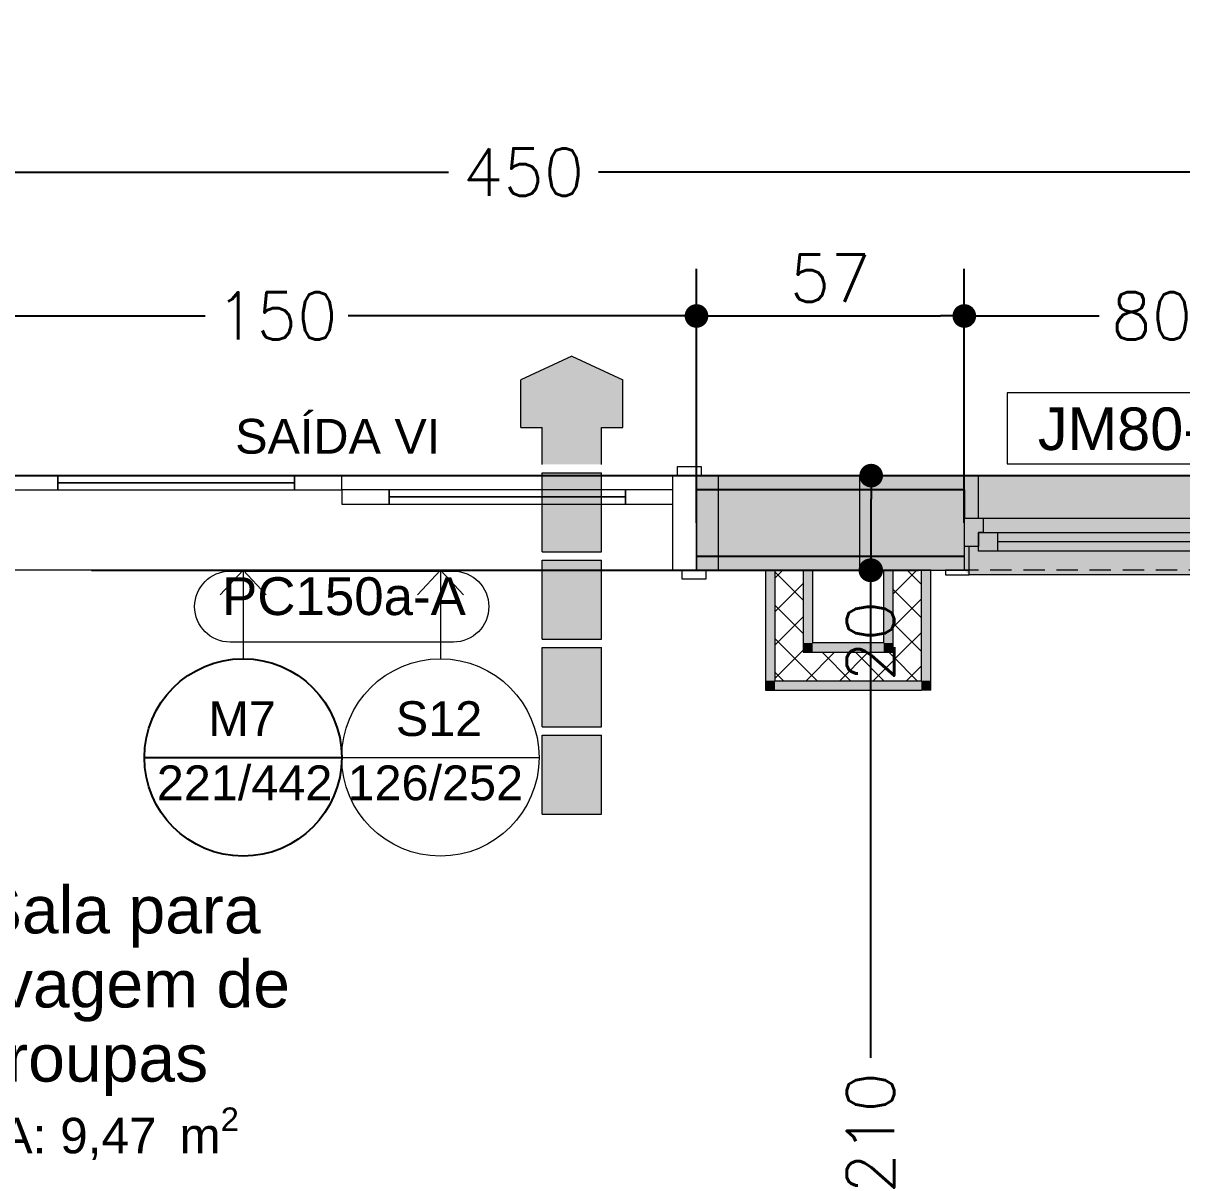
# Model space of a CAD drawing. Header units: metres. Extents: x -1783 to 21505, y -57 to 13660.
# Drawn here: x 12386.9 to 12631.9, y 12665 to 12907 of the extents above; entities that cross this region are included whole.
import ezdxf
from ezdxf.enums import TextEntityAlignment as Align

# ---------------------------------------------------------------- set-up
doc = ezdxf.new("R2010")
doc.units = ezdxf.units.M
doc.header["$MEASUREMENT"] = 0
doc.linetypes.add('Dashed', pattern=[0.07, 0.045, -0.025])
for name, color, linetype, lineweight in [('Bombeiro', 1, 'Continuous', 0), ('Concreto moldado in loco_Pilares.IFC Model_Caneta_No__241', 7, 'Continuous', 13), ('Concreto moldado in loco_Pilares.IFC Model_Caneta_No__4', 7, 'Continuous', 20), ('Janelas Archicad_Caneta_No__10', 7, 'Continuous', 5), ('Janelas Archicad_Caneta_No__241', 7, 'Continuous', 13), ('LAJES.EST_Caneta_No__241', 7, 'Continuous', 13), ('Marcadores de Porta Archicad_Caneta_No__98', 7, 'Continuous', 0), ('Marcadores de Porta Archicad_Caneta_No__99', 7, 'Continuous', 20), ('PAREDE CONSTRUIR_Caneta_No__241', 7, 'Continuous', 13), ('PAREDE CONSTRUIR_Caneta_No__3', 7, 'Continuous', 25), ('PAREDE CONSTRUIR_Caneta_No__83', 84, 'Continuous', 0), ('Portas Archicad_Caneta_No__241', 7, 'Continuous', 13), ('Portas Archicad_Caneta_No__96', 252, 'Continuous', 0), ('Selos de Zona Archicad_Caneta_No__11', 7, 'Continuous', 5)]:
    doc.layers.add(name, color=color, linetype=linetype, lineweight=lineweight)
for name, color, linetype in [('colorida chamar atenção', 10, 'Continuous'), ('Concreto moldado in loco_Pilares.IFC Model', 7, 'Continuous'), ('cotas', 7, 'Continuous'), ('COTAS EXECUTIVO.EXEC', 7, 'Continuous'), ('Janelas Archicad', 7, 'Continuous'), ('Marcadores de Janela Archicad', 7, 'Continuous'), ('Marcadores de Porta Archicad', 7, 'Continuous'), ('PAREDE CONSTRUIR', 7, 'Continuous'), ('Portas Archicad', 7, 'Continuous'), ('ZONA', 7, 'Continuous')]:
    doc.layers.add(name, color=color, linetype=linetype)
for name, color, linetype, lineweight, true_color in [('Janelas Archicad_Caneta_No__9', 7, 'Continuous', 5, 0x020202), ('Marcadores de Janela Archicad_Caneta_No__9', 7, 'Continuous', 5, 0x020202), ('Portas Archicad_Caneta_No__9', 7, 'Continuous', 5, 0x020202)]:
    doc.layers.add(name, color=color, linetype=linetype, lineweight=lineweight, true_color=true_color)
doc.styles.add('ARIAL', font='arial.ttf', dxfattribs={"height": 0.15})
doc.styles.add('GENERATED_STYLE_1', font='arial.ttf')
doc.styles.add('R80', font='romans.shx', dxfattribs={"height": 10})
doc.dimstyles.new('1-50', dxfattribs={"dimtxt": 10, "dimasz": 5, "dimexe": 10, "dimexo": 10, "dimgap": 3, "dimtad": 1, "dimdec": 1, "dimrnd": 1, "dimdsep": 46, "dimtxsty": 'R80', "dimblk": 'DOT', "dimcen": 0, "dimclrd": 252, "dimclre": 252, "dimclrt": 252, "dimadec": 0, "dimazin": 0, "dimtfac": 1, "dimtdec": 1, "dimtix": 1, "dimtmove": 2, "dimatfit": 3, "dimldrblk": 'DOT', "dimfxl": 1, "dimtolj": 1, "dimarcsym": 0})
pattern_1 = [(45, (18585.2446, 16071.2687), (-3.535534, 3.535534), []), (135, (18585.2446, 16071.2687), (3.535534, 3.535534), [])]

# ---------------------------------------------------------------- blocks, each defined once
blk = doc.blocks.new('PLACA M7')
at = {"layer": 'colorida chamar atenção'}
blk.add_line((-25240.17, -8600.48), (-25198.45, -8600.48), dxfattribs=at)
blk.add_circle((-25219.31, -8600.48), 20.86, dxfattribs=at)
at = {"layer": 'colorida chamar atenção', "style": 'ARIAL'}
for s, p in [('  M7', (-25232.35, -8595.95)), ('221/442', (-25237.55, -8609.52))]:
    blk.add_text(s, height=7.352, dxfattribs=at).set_placement(p)
blk = doc.blocks.new('_Dot')
at = {"color": 0, "linetype": 'ByBlock', "lineweight": -2}
blk.add_line((-0.5, 0), (-1, 0), dxfattribs=at)
at = {"color": 0, "linetype": 'ByBlock', "const_width": 0.5}
blk.add_lwpolyline([(-0.25, 0, 1), (0.25, 0, 1)], format="xyb", close=True, dxfattribs=at)
blk = doc.blocks.new('*D7134')
at = {"layer": 'COTAS EXECUTIVO.EXEC', "color": 252, "lineweight": -2, "transparency": 16777216}
for p, q in [((12096.34, 12811.3), (12872.72, 12811.3)), ((12862.72, 12796.3), (12862.72, 12806.3)), ((12903.84, 12791.3), (12852.72, 12791.3))]:
    blk.add_line(p, q, dxfattribs=at)
at = {"layer": 'COTAS EXECUTIVO.EXEC', "color": 252, "lineweight": -2, "transparency": 16777216, "xscale": 5, "yscale": 5, "zscale": 5}
for p, rotation in [((12862.72, 12811.3), 90), ((12862.72, 12791.3), 270)]:
    blk.add_blockref('_Dot', p, dxfattribs=dict(at, rotation=rotation))
at = {"layer": 'COTAS EXECUTIVO.EXEC', "color": 252, "transparency": 16777216, "insert": (12862.55, 12776.3), "char_height": 10, "attachment_point": 5, "rotation": 90, "style": 'R80'}
blk.add_mtext('\\A1;20', dxfattribs=at)
blk = doc.blocks.new('*D7198')
at = {"layer": 'COTAS EXECUTIVO.EXEC', "color": 252, "lineweight": -2, "transparency": 16777216}
for p, q in [((12086.34, 12791.3), (11880.68, 12791.3)), ((11890.68, 12786.3), (11890.68, 12608.21)), ((11890.68, 12425.89), (11890.68, 12576.49)), ((12711.34, 12420.89), (11880.68, 12420.89))]:
    blk.add_line(p, q, dxfattribs=at)
at = {"layer": 'COTAS EXECUTIVO.EXEC', "color": 252, "lineweight": -2, "transparency": 16777216, "xscale": 5, "yscale": 5, "zscale": 5}
for p, rotation in [((11890.68, 12791.3), 90), ((11890.68, 12420.89), 270)]:
    blk.add_blockref('_Dot', p, dxfattribs=dict(at, rotation=rotation))
at = {"layer": 'COTAS EXECUTIVO.EXEC', "color": 252, "transparency": 16777216, "insert": (11890.68, 12592.35), "char_height": 10, "attachment_point": 5, "rotation": 90, "style": 'R80'}
blk.add_mtext('\\A1;370', dxfattribs=at)
blk = doc.blocks.new('*D7253')
at = {"layer": 'COTAS EXECUTIVO.EXEC', "color": 252, "lineweight": -2, "transparency": 16777216}
for p, q in [((12585.91, 12801.3), (12585.91, 12855.05)), ((12665.91, 12801.3), (12665.91, 12855.05)), ((12590.91, 12845.05), (12614.42, 12845.05)), ((12660.91, 12845.05), (12636.61, 12845.05))]:
    blk.add_line(p, q, dxfattribs=at)
at = {"layer": 'COTAS EXECUTIVO.EXEC', "color": 252, "lineweight": -2, "transparency": 16777216, "xscale": 5, "yscale": 5, "zscale": 5, "rotation": 180}
blk.add_blockref('_Dot', (12585.91, 12845.05), dxfattribs=at)
at = {"layer": 'COTAS EXECUTIVO.EXEC', "color": 252, "lineweight": -2, "transparency": 16777216, "xscale": 5, "yscale": 5, "zscale": 5}
blk.add_blockref('_Dot', (12665.91, 12845.05), dxfattribs=at)
at = {"layer": 'COTAS EXECUTIVO.EXEC', "color": 252, "transparency": 16777216, "insert": (12625.51, 12845.05), "char_height": 10, "attachment_point": 5, "style": 'R80'}
blk.add_mtext('\\A1;80', dxfattribs=at)
blk = doc.blocks.new('*D7256')
at = {"layer": 'COTAS EXECUTIVO.EXEC', "color": 252, "lineweight": -2, "transparency": 16777216}
for p, q in [((12379.28, 12801.3), (12379.28, 12855.05)), ((12529.28, 12801.3), (12529.28, 12855.05)), ((12384.28, 12845.05), (12425.39, 12845.05)), ((12524.28, 12845.05), (12455.67, 12845.05))]:
    blk.add_line(p, q, dxfattribs=at)
at = {"layer": 'COTAS EXECUTIVO.EXEC', "color": 252, "lineweight": -2, "transparency": 16777216, "xscale": 5, "yscale": 5, "zscale": 5, "rotation": 180}
blk.add_blockref('_Dot', (12379.28, 12845.05), dxfattribs=at)
at = {"layer": 'COTAS EXECUTIVO.EXEC', "color": 252, "lineweight": -2, "transparency": 16777216, "xscale": 5, "yscale": 5, "zscale": 5}
blk.add_blockref('_Dot', (12529.28, 12845.05), dxfattribs=at)
at = {"layer": 'COTAS EXECUTIVO.EXEC', "color": 252, "transparency": 16777216, "insert": (12440.53, 12845.05), "char_height": 10, "attachment_point": 5, "style": 'R80'}
blk.add_mtext('\\A1;150', dxfattribs=at)
blk = doc.blocks.new('*D7409')
at = {"layer": 'COTAS EXECUTIVO.EXEC', "color": 252, "lineweight": -2, "transparency": 16777216}
for p, q in [((12673.84, 13241.11), (11853.83, 13241.11)), ((11863.83, 13236.11), (11863.83, 13028.32)), ((11863.83, 12816.3), (11863.83, 12996.6)), ((11923.84, 12811.3), (11853.83, 12811.3))]:
    blk.add_line(p, q, dxfattribs=at)
at = {"layer": 'COTAS EXECUTIVO.EXEC', "color": 252, "lineweight": -2, "transparency": 16777216, "xscale": 5, "yscale": 5, "zscale": 5}
for p, rotation in [((11863.83, 13241.11), 90), ((11863.83, 12811.3), 270)]:
    blk.add_blockref('_Dot', p, dxfattribs=dict(at, rotation=rotation))
at = {"layer": 'COTAS EXECUTIVO.EXEC', "color": 252, "transparency": 16777216, "insert": (11863.83, 13012.46), "char_height": 10, "attachment_point": 5, "rotation": 90, "style": 'R80'}
blk.add_mtext('\\A1;430', dxfattribs=at)
blk = doc.blocks.new('*D7423')
at = {"layer": 'COTAS EXECUTIVO.EXEC', "color": 252, "lineweight": -2, "transparency": 16777216}
for p, q in [((12401.35, 12791.3), (12576.05, 12791.3)), ((12566.05, 12786.3), (12566.05, 12688.21)), ((12566.05, 12585.89), (12566.05, 12656.49)), ((12406.35, 12580.89), (12576.05, 12580.89))]:
    blk.add_line(p, q, dxfattribs=at)
at = {"layer": 'COTAS EXECUTIVO.EXEC', "color": 252, "lineweight": -2, "transparency": 16777216, "xscale": 5, "yscale": 5, "zscale": 5}
for p, rotation in [((12566.05, 12791.3), 90), ((12566.05, 12580.89), 270)]:
    blk.add_blockref('_Dot', p, dxfattribs=dict(at, rotation=rotation))
at = {"layer": 'COTAS EXECUTIVO.EXEC', "color": 252, "transparency": 16777216, "insert": (12566.05, 12672.35), "char_height": 10, "attachment_point": 5, "rotation": 90, "style": 'R80'}
blk.add_mtext('\\A1;210', dxfattribs=at)
blk = doc.blocks.new('*D7424')
at = {"layer": 'COTAS EXECUTIVO.EXEC', "color": 252, "lineweight": -2, "transparency": 16777216}
for p, q in [((12401.35, 12811.3), (12576.22, 12811.3)), ((12566.22, 12796.3), (12566.22, 12806.3)), ((12401.35, 12791.3), (12576.22, 12791.3))]:
    blk.add_line(p, q, dxfattribs=at)
at = {"layer": 'COTAS EXECUTIVO.EXEC', "color": 252, "lineweight": -2, "transparency": 16777216, "xscale": 5, "yscale": 5, "zscale": 5}
for p, rotation in [((12566.22, 12811.3), 90), ((12566.22, 12791.3), 270)]:
    blk.add_blockref('_Dot', p, dxfattribs=dict(at, rotation=rotation))
at = {"layer": 'COTAS EXECUTIVO.EXEC', "color": 252, "transparency": 16777216, "insert": (12566.05, 12776.3), "char_height": 10, "attachment_point": 5, "rotation": 90, "style": 'R80'}
blk.add_mtext('\\A1;20', dxfattribs=at)
blk = doc.blocks.new('*D7444')
at = {"layer": 'COTAS EXECUTIVO.EXEC', "color": 252, "lineweight": -2, "transparency": 16777216}
for p, q in [((12248.85, 12505.89), (12248.85, 12885.48)), ((12698.87, 12801.3), (12698.87, 12885.48)), ((12253.85, 12875.48), (12476.86, 12875.48)), ((12693.87, 12875.48), (12508.58, 12875.48))]:
    blk.add_line(p, q, dxfattribs=at)
at = {"layer": 'COTAS EXECUTIVO.EXEC', "color": 252, "lineweight": -2, "transparency": 16777216, "xscale": 5, "yscale": 5, "zscale": 5, "rotation": 180}
blk.add_blockref('_Dot', (12248.85, 12875.48), dxfattribs=at)
at = {"layer": 'COTAS EXECUTIVO.EXEC', "color": 252, "lineweight": -2, "transparency": 16777216, "xscale": 5, "yscale": 5, "zscale": 5}
blk.add_blockref('_Dot', (12698.87, 12875.48), dxfattribs=at)
at = {"layer": 'COTAS EXECUTIVO.EXEC', "color": 252, "transparency": 16777216, "insert": (12492.72, 12875.48), "char_height": 10, "attachment_point": 5, "style": 'R80'}
blk.add_mtext('\\A1;450', dxfattribs=at)
blk = doc.blocks.new('Sala para lavagem de roupas_9_18_6', base_point=(-61.8743, -33.2682))
at = {"layer": 'Selos de Zona Archicad_Caneta_No__11', "color": 7, "lineweight": 5, "insert": (-61.8743, -32.9967), "char_height": 0.1, "width": 1, "attachment_point": 2, "line_spacing_factor": 0.940154, "style": 'GENERATED_STYLE_1'}
blk.add_mtext('\\A1;\\pt0,0.55;Sala para lavagem de roupas{\\H0.66x;\\S^  ;\\S^  ;}', dxfattribs=at)
at = {"layer": 'Selos de Zona Archicad_Caneta_No__11', "color": 7, "lineweight": 5, "insert": (-61.8743, -33.4648), "char_height": 0.075, "attachment_point": 2, "style": 'GENERATED_STYLE_1'}
blk.add_mtext('\\A1;\\pt0,0.55;A: 9,47{\\H0.66x;\\S^  ;} m{\\H0.66x;\\S2^  ;}', dxfattribs=at)
blk = doc.blocks.new('Sliding Door 26_8')
at = {"layer": 'Portas Archicad_Caneta_No__241', "color": 7, "linetype": 'Continuous', "lineweight": 13}
for p, q in [((-0.75, 0), (-0.76, 0)), ((-0.75, 0), (-0.76, 0)), ((-0.75, -0.03), (-0.75, 0)), ((-0.75, -0.03), (-0.75, 0)), ((0.75, -0.03), (0.75, 0)), ((0.75, -0.03), (0.75, 0)), ((0.75, 0), (0.76, 0)), ((0.75, 0), (0.76, 0)), ((-0.75, -0.17), (-0.75, -0.03)), ((-0.75, -0.17), (-0.75, -0.03)), ((0.75, -0.17), (0.75, -0.03)), ((0.75, -0.17), (0.75, -0.03)), ((-0.75, -0.2), (-0.75, -0.17)), ((-0.75, -0.2), (-0.75, -0.17)), ((0.75, -0.2), (0.75, -0.17)), ((0.75, -0.2), (0.75, -0.17)), ((-0.75, -0.2), (-0.77, -0.2)), ((-0.75, -0.2), (-0.77, -0.2)), ((0.75, -0.2), (0.77, -0.2)), ((0.75, -0.2), (0.77, -0.2))]:
    blk.add_line(p, q, dxfattribs=at)
at = {"layer": 'Portas Archicad_Caneta_No__9', "color": 18, "linetype": 'Continuous', "lineweight": 5, "true_color": 0x020202}
for p, q in [((-0.71, 0.019), (-0.76, 0.019)), ((-0.76, 0.019), (-0.76, 0)), ((-0.76, 0), (-0.71, 0)), ((-0.7, 0), (-0.75, 0)), ((-0.75, 0), (-0.75, -0.2)), ((-0.71, 0), (-0.71, 0.019)), ((-0.7, -0.2), (-0.7, 0)), ((0, 0), (0.1, 0)), ((0, -0.03), (0, 0)), ((0.1, 0), (0.1, -0.03)), ((0.6, -0.03), (0.6, 0)), ((0.6, 0), (0.7, 0)), ((0.75, 0), (0.7, 0)), ((0.7, 0), (0.7, -0.2)), ((0.7, 0), (0.7, -0.03)), ((0.76, 0.019), (0.71, 0.019)), ((0.71, 0.019), (0.71, 0)), ((0.71, 0), (0.76, 0)), ((0.75, -0.2), (0.75, 0)), ((0.76, 0), (0.76, 0.019)), ((0.1, -0.015), (0.6, -0.015)), ((-0.7, -0.03), (-0.6, -0.03)), ((-0.7, -0.06), (-0.7, -0.03)), ((-0.6, -0.03), (-0.6, -0.06)), ((-0.6, -0.045), (-0.1, -0.045)), ((-0.1, -0.06), (-0.1, -0.03)), ((-0.1, -0.03), (0, -0.03)), ((0.1, -0.03), (0, -0.03)), ((0, -0.03), (0, -0.06)), ((0.7, -0.03), (0.6, -0.03)), ((-0.6, -0.06), (-0.7, -0.06)), ((0, -0.06), (-0.1, -0.06)), ((-0.72, -0.2), (-0.77, -0.2)), ((-0.77, -0.2), (-0.77, -0.219)), ((-0.77, -0.219), (-0.72, -0.219)), ((-0.75, -0.2), (-0.7, -0.2)), ((-0.72, -0.219), (-0.72, -0.2)), ((0.7, -0.2), (0.75, -0.2)), ((0.77, -0.2), (0.72, -0.2)), ((0.72, -0.2), (0.72, -0.219)), ((0.72, -0.219), (0.77, -0.219)), ((0.77, -0.219), (0.77, -0.2))]:
    blk.add_line(p, q, dxfattribs=at)
at = {"layer": 'Portas Archicad_Caneta_No__9', "color": 18, "linetype": 'Continuous', "lineweight": 5, "true_color": 0x020202, "flags": 128}
for points in [[(0.1, 0), (0.6, 0), (0.6, -0.015), (0.1, -0.015)], [(0.1, -0.015), (0.6, -0.015), (0.6, -0.03), (0.1, -0.03)], [(-0.6, -0.03), (-0.1, -0.03), (-0.1, -0.045), (-0.6, -0.045)], [(-0.6, -0.045), (-0.1, -0.045), (-0.1, -0.06), (-0.6, -0.06)]]:
    blk.add_lwpolyline(points, close=True, dxfattribs=at)
at = {"layer": 'Portas Archicad_Caneta_No__96', "color": 252, "linetype": 'Continuous', "lineweight": 0}
for p, q in [((-0.75, 0), (0.75, 0)), ((-0.75, -0.2), (0.75, -0.2))]:
    blk.add_line(p, q, dxfattribs=at)
blk = doc.blocks.new('Horizontal Multi-Sash Window 26_4')
at = {"layer": 'Janelas Archicad', "linetype": 'Continuous', "lineweight": 0, "true_color": 0xffffff}
for points in [[(-0.4, 0), (0.4, 0), (0.4, 0.05), (0.39, 0.06), (-0.39, 0.06), (-0.4, 0.05)], [(-0.4, 0), (-0.4, -0.06), (-0.36, -0.06), (-0.36, -0.03), (-0.37, -0.03), (-0.37, 0)], [(-0.37, 0.01), (-0.37, -0.03), (-0.33, -0.03), (-0.33, 0.01)], [(0.33, 0.01), (-0.33, 0.01), (-0.33, -0.03), (-0.36, -0.03), (-0.36, -0.06), (0.36, -0.06), (0.36, -0.03), (0.33, -0.03)], [(0.33, -0.03), (0.33, 0.01), (-0.33, 0.01), (-0.33, -0.03)], [(0.37, -0.03), (0.37, 0.01), (0.33, 0.01), (0.33, -0.03)], [(0.4, -0.06), (0.4, 0), (0.37, 0), (0.37, -0.03), (0.36, -0.03), (0.36, -0.06)]]:
    blk.add_hatch(color=7, dxfattribs=at).paths.add_polyline_path(points)
at = {"layer": 'Janelas Archicad_Caneta_No__10', "color": 7, "linetype": 'Continuous', "lineweight": 5}
for p, q in [((-0.39, 0.06), (-0.44, 0.06)), ((-0.44, 0.06), (-0.44, 0.05)), ((-0.44, 0.05), (-0.39, 0.05)), ((-0.39, 0.05), (-0.4, 0.05)), ((-0.4, 0.05), (-0.4, 0)), ((-0.39, 0.05), (-0.39, 0.06)), ((-0.39, 0), (-0.39, 0.05)), ((0.44, 0.06), (0.39, 0.06)), ((0.39, 0.06), (0.39, 0.05)), ((0.4, 0.05), (0.39, 0.05)), ((0.39, 0.05), (0.39, 0)), ((0.39, 0.05), (0.44, 0.05)), ((0.4, 0), (0.4, 0.05)), ((0.44, 0.05), (0.44, 0.06)), ((-0.4, 0), (-0.39, 0)), ((0.39, 0), (0.4, 0))]:
    blk.add_line(p, q, dxfattribs=at)
at = {"layer": 'Janelas Archicad_Caneta_No__241', "color": 7, "linetype": 'Continuous', "lineweight": 13}
for p, q in [((-0.44, 0.05), (-0.4, 0.05)), ((-0.4, 0.02), (-0.4, 0.05)), ((0.4, 0.02), (0.4, 0.05)), ((0.4, 0.05), (0.44, 0.05)), ((-0.4, 0), (-0.4, 0.02)), ((-0.4, -0.06), (-0.4, 0)), ((0.4, 0), (0.4, 0.02)), ((0.4, -0.06), (0.4, 0)), ((-0.37, -0.06), (-0.37, -0.15)), ((0.37, -0.06), (0.37, -0.15)), ((-0.4, -0.15), (-0.37, -0.15)), ((0.4, -0.15), (0.37, -0.15))]:
    blk.add_line(p, q, dxfattribs=at)
at = {"layer": 'Janelas Archicad_Caneta_No__9', "color": 18, "linetype": 'Dashed', "lineweight": 5, "true_color": 0x020202}
blk.add_line((-0.4, 0.05), (0.4, 0.05), dxfattribs=at)
at = {"layer": 'Janelas Archicad_Caneta_No__9', "color": 18, "linetype": 'Continuous', "lineweight": 5, "true_color": 0x020202}
for p, q in [((-0.39, 0.06), (0.39, 0.06)), ((-0.4, 0), (-0.37, 0)), ((-0.37, 0.01), (-0.33, 0.01)), ((-0.37, -0.03), (-0.37, 0.01)), ((-0.37, 0), (-0.37, -0.03)), ((-0.33, 0.01), (0.33, 0.01)), ((-0.33, 0.01), (-0.33, -0.03)), ((-0.33, 0.01), (0.33, 0.01)), ((0.33, -0.03), (0.33, 0.01)), ((0.33, 0.01), (0.37, 0.01)), ((0.37, 0.01), (0.37, -0.03)), ((0.37, -0.03), (0.37, 0)), ((0.37, 0), (0.4, 0)), ((-0.33, -0.01), (0.33, -0.01)), ((-0.37, -0.03), (-0.36, -0.03)), ((-0.33, -0.03), (-0.37, -0.03)), ((-0.36, -0.03), (-0.36, -0.06)), ((0.33, -0.03), (-0.33, -0.03)), ((0.37, -0.03), (0.33, -0.03)), ((0.36, -0.06), (0.36, -0.03)), ((0.36, -0.03), (0.37, -0.03)), ((-0.36, -0.06), (-0.4, -0.06)), ((0.36, -0.06), (-0.36, -0.06)), ((0.4, -0.06), (0.36, -0.06)), ((-0.37, -0.15), (0.37, -0.15))]:
    blk.add_line(p, q, dxfattribs=at)
blk = doc.blocks.new('*D7580')
at = {"layer": 'COTAS EXECUTIVO.EXEC', "color": 252, "lineweight": -2, "transparency": 16777216}
blk.add_line((12534.28, 12845.05), (12580.91, 12845.05), dxfattribs=at)
at = {"layer": 'COTAS EXECUTIVO.EXEC', "color": 252, "lineweight": -2, "transparency": 16777216, "xscale": 5, "yscale": 5, "zscale": 5, "rotation": 180}
blk.add_blockref('_Dot', (12529.28, 12845.05), dxfattribs=at)
at = {"layer": 'COTAS EXECUTIVO.EXEC', "color": 252, "lineweight": -2, "transparency": 16777216, "xscale": 5, "yscale": 5, "zscale": 5}
blk.add_blockref('_Dot', (12585.91, 12845.05), dxfattribs=at)
at = {"layer": 'COTAS EXECUTIVO.EXEC', "color": 252, "transparency": 16777216, "insert": (12557.59, 12853.05), "char_height": 10, "attachment_point": 5, "style": 'R80'}
blk.add_mtext('\\A1;57', dxfattribs=at)
blk = doc.blocks.new('D Marker 22_7')
at = {"layer": 'Marcadores de Porta Archicad_Caneta_No__98', "color": 7, "linetype": 'Continuous', "lineweight": 0, "flags": 128}
blk.add_lwpolyline([(-0.236, -0.2019), (0.236, -0.2019, -1), (0.236, -0.3519), (-0.236, -0.3519, -1)], format="xyb", close=True, dxfattribs=at)
at = {"layer": 'Marcadores de Porta Archicad_Caneta_No__99', "color": 7, "lineweight": 20, "style": 'GENERATED_STYLE_1'}
blk.add_attdef('AC_WIDO_ID', text='', height=0.08, dxfattribs=at).set_placement((-0.2531, -0.3188), align=Align.BOTTOM_LEFT)
blk = doc.blocks.new('W Marker 26_5')
at = {"layer": 'Marcadores de Janela Archicad_Caneta_No__9', "color": 18, "linetype": 'Continuous', "lineweight": 5, "true_color": 0x020202, "flags": 128}
blk.add_lwpolyline([(0.2459, 0.025), (0.2459, 0.175), (-0.3097, 0.175), (-0.3097, 0.025)], close=True, dxfattribs=at)
at = {"layer": 'Marcadores de Janela Archicad_Caneta_No__9', "color": 18, "lineweight": 5, "true_color": 0x020202, "insert": (-0.2445, 0.0528), "char_height": 0.09, "attachment_point": 7, "style": 'GENERATED_STYLE_1'}
blk.add_mtext('\\A1;\\pt0;JM80-A', dxfattribs=at)

msp = doc.modelspace()

# ---------------------------------------------------------------- hatches: boundary and pattern name
at = {"layer": 'Bombeiro'}
h = msp.add_hatch(color=256, dxfattribs=at)
h.paths.add_polyline_path([(12509.21, 12813.654), (12509.21, 12821.463), (12513.717, 12821.463), (12513.717, 12831.542), (12502.944, 12836.531), (12492.171, 12831.542), (12492.171, 12821.463), (12496.678, 12821.463), (12496.678, 12813.654)])
h.paths.add_polyline_path([(12496.678, 12795.176), (12509.21, 12795.176), (12509.21, 12811.894), (12496.678, 12811.894)])
h.paths.add_polyline_path([(12509.21, 12776.699), (12509.21, 12793.416), (12496.678, 12793.416), (12496.678, 12776.699)])
h.paths.add_polyline_path([(12509.21, 12774.939), (12496.678, 12774.939), (12496.678, 12758.221), (12509.21, 12758.221)])
h.paths.add_polyline_path([(12509.21, 12756.461), (12496.678, 12756.461), (12496.678, 12739.743), (12509.21, 12739.743)])
at = {"layer": 'colorida chamar atenção'}
h = msp.add_hatch(color=256, dxfattribs=at)
h.dxf.hatch_style = 1
h.paths.add_polyline_path([(12529.278, 12808.299), (12529.278, 12794.299), (12543.855, 12794.299), (12543.855, 12808.299)])
h = msp.add_hatch(color=256, dxfattribs=at)
h.dxf.hatch_style = 1
h.paths.add_polyline_path([(12543.855, 12808.299), (12543.855, 12794.299), (12585.912, 12794.299), (12585.912, 12796.299), (12585.912, 12802.299), (12585.912, 12808.299)])
at = {"layer": 'Concreto moldado in loco_Pilares.IFC Model', "linetype": 'Continuous', "lineweight": 0, "true_color": 0x000000}
msp.add_hatch(color=18, dxfattribs=at).paths.add_polyline_path([(12533.855, 12811.299), (12533.855, 12791.299), (12563.855, 12791.299), (12563.855, 12811.299)])
at = {"layer": 'cotas'}
h = msp.add_hatch(color=7, dxfattribs=at)
h.dxf.hatch_style = 1
h.paths.add_polyline_path([(21504.961, 13659.963), (10304.961, 13659.963), (10304.961, 5739.963), (21504.961, 5739.963)])
h.paths.add_polyline_path([(10571.627, 13593.296), (21371.627, 13593.296), (21371.627, 5806.63), (10571.627, 5806.63)], flags=16)
at = {"layer": 'PAREDE CONSTRUIR', "linetype": 'Continuous', "lineweight": 0, "true_color": 0xffffff}
for points in [[(12529.278, 12811.299), (12529.278, 12808.299), (12543.855, 12808.299), (12543.855, 12811.299)], [(12585.912, 12811.299), (12543.855, 12811.299), (12543.855, 12808.299), (12585.912, 12808.299)], [(12588.912, 12811.299), (12585.912, 12811.299), (12585.912, 12808.299), (12585.912, 12802.299), (12588.912, 12802.299)], [(12588.912, 12811.299), (12588.912, 12802.299), (12662.912, 12802.299), (12662.912, 12811.299)], [(12543.855, 12794.299), (12529.278, 12794.299), (12529.278, 12791.299), (12543.855, 12791.299)], [(12543.855, 12791.299), (12585.912, 12791.299), (12585.912, 12794.299), (12543.855, 12794.299)], [(12545.855, 12767.946), (12545.855, 12791.299), (12543.855, 12791.299), (12543.855, 12767.946)], [(12553.855, 12775.946), (12553.855, 12791.299), (12551.855, 12791.299), (12551.855, 12775.946)], [(12570.855, 12775.946), (12570.855, 12791.299), (12568.855, 12791.299), (12568.855, 12775.946)], [(12578.855, 12767.946), (12578.855, 12791.299), (12576.855, 12791.299), (12576.855, 12767.946)], [(12553.855, 12775.946), (12551.855, 12773.946), (12553.855, 12773.946)], [(12551.855, 12775.946), (12551.855, 12773.946), (12553.855, 12775.946)], [(12568.855, 12775.946), (12553.855, 12775.946), (12553.855, 12773.946), (12568.855, 12773.946)], [(12568.855, 12773.946), (12570.855, 12773.946), (12568.855, 12775.946)], [(12568.855, 12775.946), (12570.855, 12773.946), (12570.855, 12775.946)], [(12545.855, 12767.946), (12543.855, 12765.946), (12545.855, 12765.946)], [(12543.855, 12767.946), (12543.855, 12765.946), (12545.855, 12767.946)], [(12576.855, 12767.946), (12545.855, 12767.946), (12545.855, 12765.946), (12576.855, 12765.946)], [(12576.855, 12767.946), (12576.855, 12765.946), (12578.855, 12765.946)], [(12576.855, 12767.946), (12578.855, 12765.946), (12578.855, 12767.946)]]:
    msp.add_hatch(color=7, dxfattribs=at).paths.add_polyline_path(points)
at = {"layer": 'PAREDE CONSTRUIR_Caneta_No__83', "linetype": 'Continuous', "lineweight": 0}
h = msp.add_hatch(dxfattribs=at)
h.set_pattern_fill('PLACOMUR_0006', color=84, scale=100, style=0, pattern_type=2)
h.set_pattern_definition(pattern_1)
h.paths.add_polyline_path([(12551.855, 12773.946), (12551.855, 12791.299), (12545.855, 12791.299), (12545.855, 12773.946)])
h = msp.add_hatch(dxfattribs=at)
h.set_pattern_fill('PLACOMUR_0006', color=84, scale=100, style=0, pattern_type=2)
h.set_pattern_definition(pattern_1)
h.paths.add_polyline_path([(12576.855, 12773.946), (12576.855, 12791.299), (12570.855, 12791.299), (12570.855, 12773.946)])
h = msp.add_hatch(dxfattribs=at)
h.set_pattern_fill('PLACOMUR_0006', color=84, scale=100, style=0, pattern_type=2)
h.set_pattern_definition(pattern_1)
h.paths.add_polyline_path([(12551.855, 12773.946), (12545.855, 12767.946), (12551.855, 12767.946)])
h = msp.add_hatch(dxfattribs=at)
h.set_pattern_fill('PLACOMUR_0006', color=84, scale=100, style=0, pattern_type=2)
h.set_pattern_definition(pattern_1)
h.paths.add_polyline_path([(12545.855, 12773.946), (12545.855, 12767.946), (12551.855, 12773.946)])
h = msp.add_hatch(dxfattribs=at)
h.set_pattern_fill('PLACOMUR_0006', color=84, scale=100, style=0, pattern_type=2)
h.set_pattern_definition(pattern_1)
h.paths.add_polyline_path([(12570.855, 12773.946), (12551.855, 12773.946), (12551.855, 12767.946), (12570.855, 12767.946)])
h = msp.add_hatch(dxfattribs=at)
h.set_pattern_fill('PLACOMUR_0006', color=84, scale=100, style=0, pattern_type=2)
h.set_pattern_definition(pattern_1)
h.paths.add_polyline_path([(12570.855, 12767.946), (12576.855, 12767.946), (12570.855, 12773.946)])
h = msp.add_hatch(dxfattribs=at)
h.set_pattern_fill('PLACOMUR_0006', color=84, scale=100, style=0, pattern_type=2)
h.set_pattern_definition(pattern_1)
h.paths.add_polyline_path([(12570.855, 12773.946), (12576.855, 12767.946), (12576.855, 12773.946)])

# ---------------------------------------------------------------- linework, layer by layer
at = {"layer": 'Bombeiro'}
for p, q in [((12502.944, 12836.531), (12492.171, 12831.542)), ((12502.944, 12836.531), (12513.717, 12831.542)), ((12492.171, 12821.463), (12492.171, 12831.542)), ((12513.717, 12821.463), (12513.717, 12831.542)), ((12492.171, 12821.463), (12496.678, 12821.463)), ((12496.678, 12813.654), (12496.678, 12821.463)), ((12509.21, 12813.654), (12509.21, 12821.463)), ((12509.21, 12821.463), (12513.717, 12821.463)), ((12496.678, 12795.176), (12496.678, 12811.894)), ((12496.678, 12811.894), (12509.21, 12811.894)), ((12509.21, 12795.176), (12509.21, 12811.894)), ((12496.678, 12795.176), (12509.21, 12795.176)), ((12496.678, 12776.699), (12496.678, 12793.416)), ((12496.678, 12793.416), (12509.21, 12793.416)), ((12509.21, 12776.699), (12509.21, 12793.416)), ((12433.417, 12791.299), (12428.557, 12786.071)), ((12433.417, 12791.299), (12438.276, 12786.071)), ((12433.417, 12791.299), (12433.417, 12772.581)), ((12475.138, 12791.299), (12470.279, 12786.071)), ((12475.138, 12791.299), (12479.998, 12786.071)), ((12475.138, 12791.299), (12475.138, 12772.581)), ((12496.678, 12776.699), (12509.21, 12776.699)), ((12496.678, 12758.221), (12496.678, 12774.939)), ((12496.678, 12774.939), (12509.21, 12774.939)), ((12509.21, 12758.221), (12509.21, 12774.939)), ((12496.678, 12758.221), (12509.21, 12758.221)), ((12496.678, 12739.743), (12496.678, 12756.461)), ((12496.678, 12756.461), (12509.21, 12756.461)), ((12509.21, 12739.743), (12509.21, 12756.461)), ((12454.278, 12751.72), (12495.999, 12751.72)), ((12496.678, 12739.743), (12509.21, 12739.743))]:
    msp.add_line(p, q, dxfattribs=at)
msp.add_circle((12475.138, 12751.72), 20.861, dxfattribs=at)
at = {"layer": 'Concreto moldado in loco_Pilares.IFC Model_Caneta_No__241', "color": 7, "linetype": 'Continuous', "lineweight": 13, "flags": 128}
msp.add_lwpolyline([(12533.855, 12811.299), (12533.855, 12791.299), (12563.855, 12791.299), (12563.855, 12811.299)], close=True, dxfattribs=at)
at = {"layer": 'Concreto moldado in loco_Pilares.IFC Model_Caneta_No__4', "color": 7, "linetype": 'Continuous', "lineweight": 20, "flags": 128}
msp.add_lwpolyline([(12533.855, 12811.299), (12533.855, 12791.299), (12563.855, 12791.299), (12563.855, 12811.299)], close=True, dxfattribs=at)
at = {"layer": 'LAJES.EST_Caneta_No__241', "color": 7, "linetype": 'Continuous', "lineweight": 13, "flags": 128}
for points in [[(12543.855, 12811.299), (11933.841, 12811.299)], [(11993.844, 11841.251), (11933.841, 11841.251), (11933.841, 12250.86), (12073.844, 12250.86), (12073.844, 12400.893), (11933.841, 12400.893), (11933.841, 12811.299), (12073.844, 12811.299), (12913.841, 12811.299), (13203.841, 12811.299), (14183.841, 12811.299), (14183.841, 11841.251), (13203.841, 11841.251), (13203.841, 11361.251), (14183.841, 11361.251), (14183.841, 10986.112), (14023.885, 10986.112), (14023.885, 10836.212), (14183.841, 10836.212), (14183.841, 10041.212), (13693.611, 10041.212)], [(11993.844, 11841.251), (11933.841, 11841.251), (11933.841, 12250.86), (12073.844, 12250.86), (12073.844, 12400.893), (11933.841, 12400.893), (11933.841, 12811.299), (12073.844, 12811.299), (12913.841, 12811.299), (13203.841, 12811.299), (14183.841, 12811.299), (14183.841, 11841.251), (13203.841, 11841.251), (13203.841, 11361.251), (14183.841, 11361.251), (14183.841, 10986.112), (14023.885, 10986.112), (14023.885, 10836.212), (14183.841, 10836.212), (14183.841, 10041.212), (13693.611, 10041.212)], [(11993.844, 11841.251), (11933.841, 11841.251), (11933.841, 12250.86), (12073.844, 12250.86), (12073.844, 12400.893), (11933.841, 12400.893), (11933.841, 12811.299), (12073.844, 12811.299), (12913.841, 12811.299), (13203.841, 12811.299), (14183.841, 12811.299), (14183.841, 11841.251), (13203.841, 11841.251), (13203.841, 11361.251), (14183.841, 11361.251), (14183.841, 10986.112), (14023.885, 10986.112), (14023.885, 10836.212), (14183.841, 10836.212), (14183.841, 10041.212), (13693.611, 10041.212)], [(11993.844, 11841.251), (11933.841, 11841.251), (11933.841, 12250.86), (12073.844, 12250.86), (12073.844, 12400.893), (11933.841, 12400.893), (11933.841, 12811.299), (12073.844, 12811.299), (12913.841, 12811.299), (13203.841, 12811.299), (14183.841, 12811.299), (14183.841, 11841.251), (13203.841, 11841.251), (13203.841, 11361.251), (14183.841, 11361.251), (14183.841, 10986.112), (14023.885, 10986.112), (14023.885, 10836.212), (14183.841, 10836.212), (14183.841, 10041.212), (13693.611, 10041.212)], [(11993.844, 11841.251), (11933.841, 11841.251), (11933.841, 12250.86), (12073.844, 12250.86), (12073.844, 12400.893), (11933.841, 12400.893), (11933.841, 12811.299), (12073.844, 12811.299), (12913.841, 12811.299), (13203.841, 12811.299), (14183.841, 12811.299), (14183.841, 11841.251), (13203.841, 11841.251), (13203.841, 11361.251), (14183.841, 11361.251), (14183.841, 10986.112), (14023.885, 10986.112), (14023.885, 10836.212), (14183.841, 10836.212), (14183.841, 10041.212), (13693.611, 10041.212)]]:
    msp.add_lwpolyline(points, dxfattribs=at)
at = {"layer": 'PAREDE CONSTRUIR_Caneta_No__241', "color": 7, "linetype": 'Continuous', "lineweight": 13}
for p, q in [((12529.278, 12811.299), (12530.278, 12811.299)), ((12529.278, 12808.299), (12529.278, 12811.299)), ((12585.912, 12811.299), (12588.912, 12811.299)), ((12588.912, 12802.299), (12588.912, 12811.299)), ((12529.278, 12794.299), (12529.278, 12808.299)), ((12585.912, 12802.299), (12585.912, 12796.299)), ((12585.912, 12802.299), (12588.912, 12802.299)), ((12585.912, 12796.299), (12585.912, 12794.299)), ((12529.278, 12791.299), (12529.278, 12794.299)), ((12585.912, 12794.299), (12585.912, 12791.299)), ((12529.278, 12791.299), (12531.278, 12791.299)), ((12545.855, 12791.299), (12545.855, 12773.946)), ((12551.855, 12791.299), (12551.855, 12775.946)), ((12570.855, 12775.946), (12570.855, 12791.299)), ((12576.855, 12773.946), (12576.855, 12791.299)), ((12585.912, 12791.299), (12581.912, 12791.299)), ((12551.855, 12775.946), (12551.855, 12773.946)), ((12570.855, 12773.946), (12570.855, 12775.946)), ((12545.855, 12773.946), (12545.855, 12767.946)), ((12551.855, 12773.946), (12553.855, 12773.946)), ((12551.855, 12773.946), (12553.855, 12773.946)), ((12553.855, 12773.946), (12568.855, 12773.946)), ((12568.855, 12773.946), (12570.855, 12773.946)), ((12568.855, 12773.946), (12570.855, 12773.946)), ((12576.855, 12767.946), (12576.855, 12773.946)), ((12545.855, 12767.946), (12551.855, 12767.946)), ((12545.855, 12767.946), (12551.855, 12767.946)), ((12551.855, 12767.946), (12570.855, 12767.946)), ((12570.855, 12767.946), (12576.855, 12767.946)), ((12570.855, 12767.946), (12576.855, 12767.946))]:
    msp.add_line(p, q, dxfattribs=at)
at = {"layer": 'PAREDE CONSTRUIR_Caneta_No__241', "color": 7, "linetype": 'Continuous', "lineweight": 13, "flags": 128}
for points in [[(12543.855, 12811.299), (12529.278, 12811.299)], [(12585.912, 12811.299), (12543.855, 12811.299)], [(12529.278, 12791.299), (12543.855, 12791.299)], [(12543.855, 12791.299), (12545.855, 12791.299)], [(12543.855, 12791.299), (12543.855, 12765.946)], [(12543.855, 12791.299), (12585.912, 12791.299)], [(12545.855, 12791.299), (12551.855, 12791.299)], [(12551.855, 12791.299), (12553.855, 12791.299)], [(12553.855, 12775.946), (12553.855, 12791.299)], [(12568.855, 12791.299), (12568.855, 12775.946)], [(12570.855, 12791.299), (12568.855, 12791.299)], [(12576.855, 12791.299), (12570.855, 12791.299)], [(12578.855, 12791.299), (12576.855, 12791.299)], [(12578.855, 12765.946), (12578.855, 12791.299)], [(12568.855, 12775.946), (12553.855, 12775.946)], [(12543.855, 12765.946), (12545.855, 12765.946)], [(12545.855, 12765.946), (12576.855, 12765.946)], [(12578.855, 12765.946), (12576.855, 12765.946)]]:
    msp.add_lwpolyline(points, dxfattribs=at)
at = {"layer": 'PAREDE CONSTRUIR_Caneta_No__3', "color": 7, "linetype": 'Continuous', "lineweight": 25}
for p, q in [((12543.855, 12808.299), (12529.278, 12808.299)), ((12585.912, 12808.299), (12543.855, 12808.299)), ((12585.912, 12808.299), (12585.912, 12802.299)), ((12529.278, 12794.299), (12543.855, 12794.299)), ((12543.855, 12794.299), (12585.912, 12794.299))]:
    msp.add_line(p, q, dxfattribs=at)

# ---------------------------------------------------------------- block references
at = {"layer": 'Bombeiro'}
msp.add_blockref('PLACA M7', (37652.726, 21352.201), dxfattribs=at)
at = {"layer": 'Janelas Archicad', "color": 18, "linetype": 'Continuous', "lineweight": 5, "true_color": 0x020202, "xscale": 100, "yscale": 100, "zscale": 100, "rotation": 180}
msp.add_blockref('Horizontal Multi-Sash Window 26_4', (12625.912, 12796.299), dxfattribs=at)
at = {"layer": 'Marcadores de Janela Archicad', "color": 18, "lineweight": 5, "true_color": 0x020202, "xscale": 100, "yscale": 100, "zscale": 100}
msp.add_blockref('W Marker 26_5', (12625.912, 12811.299), dxfattribs=at)
at = {"layer": 'Marcadores de Porta Archicad', "color": 7, "lineweight": 0, "xscale": 100, "yscale": 100, "zscale": 100}
msp.add_blockref('D Marker 22_7', (12454.278, 12811.299), dxfattribs=at).add_auto_attribs({'AC_WIDO_ID': 'PC150a-A'})
at = {"layer": 'Portas Archicad', "color": 252, "linetype": 'Continuous', "lineweight": 0, "xscale": -100, "yscale": 100, "zscale": 100}
msp.add_blockref('Sliding Door 26_8', (12454.278, 12811.299), dxfattribs=at)
at = {"layer": 'ZONA', "color": 7, "linetype": 'Continuous', "lineweight": 0, "xscale": 100, "yscale": 100, "zscale": 100}
msp.add_blockref('Sala para lavagem de roupas_9_18_6', (12407.234, 12697.386), dxfattribs=at)

# ---------------------------------------------------------------- texts
at = {"layer": 'Bombeiro', "style": 'ARIAL'}
for s, p in [('SAÍDA VI', (12431.742, 12815.943)), (' S12', (12462.853, 12756.252)), ('126/252', (12455.497, 12742.677))]:
    msp.add_text(s, height=7.3522, dxfattribs=at).set_placement(p)

# ---------------------------------------------------------------- dimensions: what is measured, and where the dimension line sits
at = {"layer": 'COTAS EXECUTIVO.EXEC'}
for base, p1, p2, picture, middle in [((11863.826, 13241.112), (11933.841, 12811.299), (12683.844, 13241.112), '*D7409', (11863.826, 13012.459)), ((12862.718, 12811.299), (12913.841, 12791.299), (12086.345, 12811.299), '*D7134', (12862.549, 12776.303)), ((12566.22, 12811.299), (12391.351, 12791.299), (12391.351, 12811.299), '*D7424', (12566.051, 12776.303)), ((11890.679, 12791.299), (12721.345, 12420.893), (12096.345, 12791.299), '*D7198', (11890.679, 12592.35)), ((12566.051, 12791.299), (12396.351, 12580.893), (12391.351, 12791.299), '*D7423', (12566.051, 12672.35))]:
    dim = msp.add_linear_dim(base=base, p1=p1, p2=p2, angle=90, dimstyle='1-50', dxfattribs=at)
    dim.commit()
    dim.dimension.update_dxf_attribs({"geometry": picture, "text_midpoint": middle, "dimtype": 160})
for base, p1, p2, picture, middle in [((12698.873, 12875.482), (12248.848, 12495.893), (12698.873, 12791.299), '*D7444', (12492.721, 12875.482)), ((12529.278, 12845.05), (12379.278, 12791.299), (12529.278, 12791.299), '*D7256', (12440.531, 12845.05)), ((12665.912, 12845.05), (12585.912, 12791.299), (12665.912, 12791.299), '*D7253', (12625.512, 12845.05))]:
    dim = msp.add_linear_dim(base=base, p1=p1, p2=p2, dimstyle='1-50', dxfattribs=at)
    dim.commit()
    dim.dimension.update_dxf_attribs({"geometry": picture, "text_midpoint": middle, "dimtype": 160})
dim = msp.add_linear_dim(base=(12585.912, 12845.05), p1=(12529.278, 12845.05), p2=(12585.912, 12845.05), dimstyle='1-50', dxfattribs=at)
dim.commit()
dim.dimension.update_dxf_attribs({"geometry": '*D7580', "text_midpoint": (12557.595, 12853.05)})

doc.saveas('drawing.dxf')
